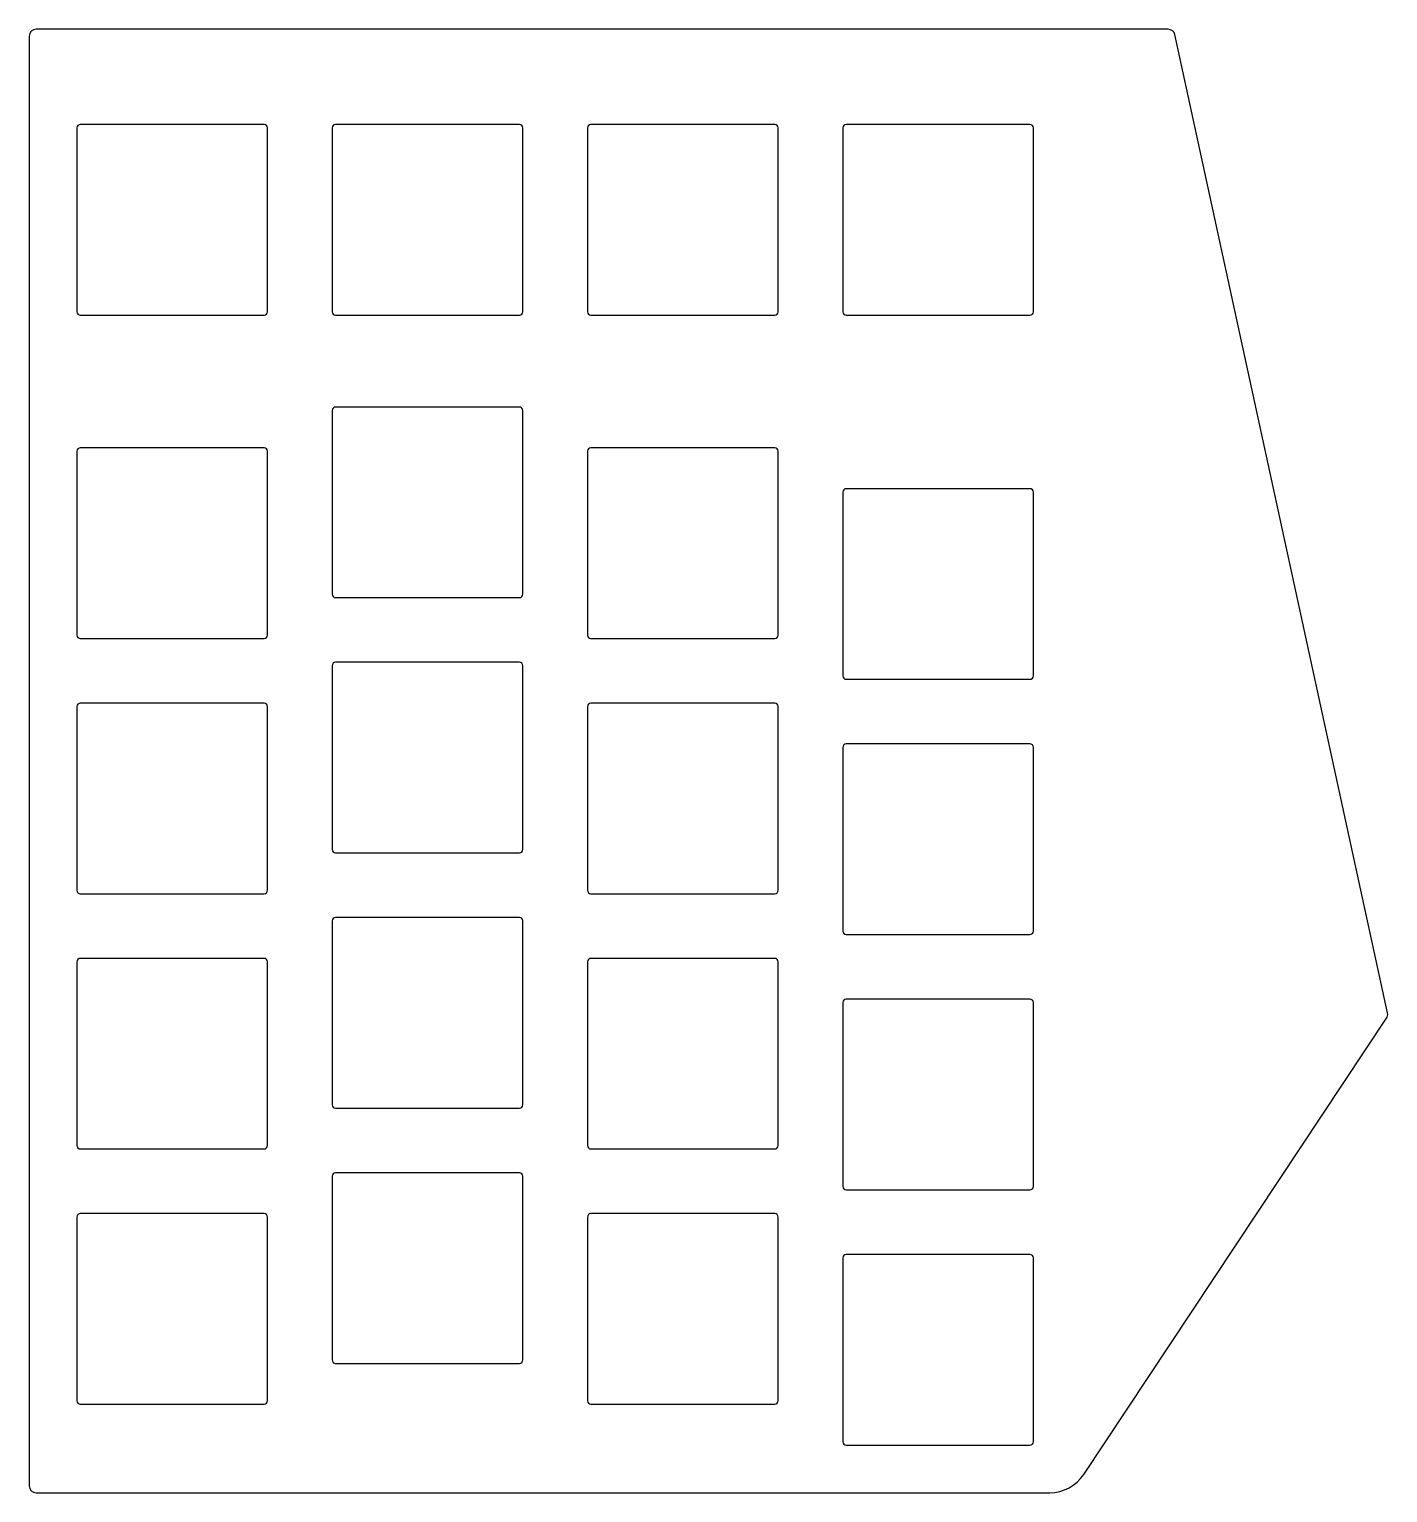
# Model space of a CAD drawing. Extents: x 10 to 110, y 6 to 114.
import ezdxf

# ---------------------------------------------------------------- set-up
doc = ezdxf.new("R2010")
doc.units = 0

msp = doc.modelspace()

# ---------------------------------------------------------------- linework, layer by layer
for p, q in [((93.66, 114), (10.5, 114)), ((10, 113.5), (10, 7)), ((109.77, 41.74), (94.15, 113.61)), ((13.5, 106.75), (13.5, 93.25)), ((27.25, 107), (13.75, 107)), ((27.5, 93.25), (27.5, 106.75)), ((32.25, 106.75), (32.25, 93.25)), ((46, 107), (32.5, 107)), ((46.25, 93.25), (46.25, 106.75)), ((51, 106.75), (51, 93.25)), ((64.75, 107), (51.25, 107)), ((65, 93.25), (65, 106.75)), ((69.75, 106.75), (69.75, 93.25)), ((83.5, 107), (70, 107)), ((83.75, 93.25), (83.75, 106.75)), ((13.75, 93), (27.25, 93)), ((32.5, 93), (46, 93)), ((51.25, 93), (64.75, 93)), ((70, 93), (83.5, 93)), ((32.25, 86), (32.25, 72.5)), ((46, 86.25), (32.5, 86.25)), ((46.25, 72.5), (46.25, 86)), ((13.5, 83), (13.5, 69.5)), ((27.25, 83.25), (13.75, 83.25)), ((27.5, 69.5), (27.5, 83)), ((51, 83), (51, 69.5)), ((64.75, 83.25), (51.25, 83.25)), ((65, 69.5), (65, 83)), ((69.75, 80), (69.75, 66.5)), ((83.5, 80.25), (70, 80.25)), ((83.75, 66.5), (83.75, 80)), ((32.5, 72.25), (46, 72.25)), ((13.75, 69.25), (27.25, 69.25)), ((51.25, 69.25), (64.75, 69.25)), ((32.25, 67.25), (32.25, 53.75)), ((46, 67.5), (32.5, 67.5)), ((46.25, 53.75), (46.25, 67.25)), ((70, 66.25), (83.5, 66.25)), ((27.25, 64.5), (13.75, 64.5)), ((64.75, 64.5), (51.25, 64.5)), ((13.5, 64.25), (13.5, 50.75)), ((27.5, 50.75), (27.5, 64.25)), ((51, 64.25), (51, 50.75)), ((65, 50.75), (65, 64.25)), ((83.5, 61.5), (70, 61.5)), ((69.75, 61.25), (69.75, 47.75)), ((83.75, 47.75), (83.75, 61.25)), ((32.5, 53.5), (46, 53.5)), ((13.75, 50.5), (27.25, 50.5)), ((51.25, 50.5), (64.75, 50.5)), ((32.25, 48.5), (32.25, 35)), ((46, 48.75), (32.5, 48.75)), ((46.25, 35), (46.25, 48.5)), ((70, 47.5), (83.5, 47.5)), ((13.5, 45.5), (13.5, 32)), ((27.25, 45.75), (13.75, 45.75)), ((27.5, 32), (27.5, 45.5)), ((51, 45.5), (51, 32)), ((64.75, 45.75), (51.25, 45.75)), ((65, 32), (65, 45.5)), ((69.75, 42.5), (69.75, 29)), ((83.5, 42.75), (70, 42.75)), ((83.75, 29), (83.75, 42.5)), ((87.45, 7.84), (109.69, 41.35)), ((32.5, 34.75), (46, 34.75)), ((13.75, 31.75), (27.25, 31.75)), ((51.25, 31.75), (64.75, 31.75)), ((32.25, 29.75), (32.25, 16.25)), ((46, 30), (32.5, 30)), ((46.25, 16.25), (46.25, 29.75)), ((70, 28.75), (83.5, 28.75)), ((27.25, 27), (13.75, 27)), ((64.75, 27), (51.25, 27)), ((13.5, 26.75), (13.5, 13.25)), ((27.5, 13.25), (27.5, 26.75)), ((51, 26.75), (51, 13.25)), ((65, 13.25), (65, 26.75)), ((69.75, 23.75), (69.75, 10.25)), ((83.5, 24), (70, 24)), ((83.75, 10.25), (83.75, 23.75)), ((32.5, 16), (46, 16)), ((13.75, 13), (27.25, 13)), ((51.25, 13), (64.75, 13)), ((70, 10), (83.5, 10)), ((10.5, 6.5), (84.95, 6.5))]:
    msp.add_line(p, q)
for centre, radius, start, end in [((10.5, 113.5), 0.5, 90, 180), ((93.66, 113.5), 0.5, 12.2598, 90), ((13.75, 106.75), 0.25, 90, 180), ((27.25, 106.75), 0.25, 0, 90), ((32.5, 106.75), 0.25, 90, 180), ((46, 106.75), 0.25, 0, 90), ((51.25, 106.75), 0.25, 90, 180), ((64.75, 106.75), 0.25, 0, 90), ((70, 106.75), 0.25, 90, 180), ((83.5, 106.75), 0.25, 0, 90), ((13.75, 93.25), 0.25, 180, 270), ((27.25, 93.25), 0.25, 270, 0), ((32.5, 93.25), 0.25, 180, 270), ((46, 93.25), 0.25, 270, 0), ((51.25, 93.25), 0.25, 180, 270), ((64.75, 93.25), 0.25, 270, 0), ((70, 93.25), 0.25, 180, 270), ((83.5, 93.25), 0.25, 270, 0), ((32.5, 86), 0.25, 90, 180), ((46, 86), 0.25, 0, 90), ((13.75, 83), 0.25, 90, 180), ((27.25, 83), 0.25, 0, 90), ((51.25, 83), 0.25, 90, 180), ((64.75, 83), 0.25, 0, 90), ((70, 80), 0.25, 90, 180), ((83.5, 80), 0.25, 0, 90), ((32.5, 72.5), 0.25, 180, 270), ((46, 72.5), 0.25, 270, 0), ((13.75, 69.5), 0.25, 180, 270), ((27.25, 69.5), 0.25, 270, 0), ((51.25, 69.5), 0.25, 180, 270), ((64.75, 69.5), 0.25, 270, 0), ((32.5, 67.25), 0.25, 90, 180), ((46, 67.25), 0.25, 0, 90), ((70, 66.5), 0.25, 180, 270), ((83.5, 66.5), 0.25, 270, 0), ((13.75, 64.25), 0.25, 90, 180), ((27.25, 64.25), 0.25, 0, 90), ((51.25, 64.25), 0.25, 90, 180), ((64.75, 64.25), 0.25, 0, 90), ((70, 61.25), 0.25, 90, 180), ((83.5, 61.25), 0.25, 0, 90), ((32.5, 53.75), 0.25, 180, 270), ((46, 53.75), 0.25, 270, 0), ((13.75, 50.75), 0.25, 180, 270), ((27.25, 50.75), 0.25, 270, 0), ((51.25, 50.75), 0.25, 180, 270), ((64.75, 50.75), 0.25, 270, 0), ((32.5, 48.5), 0.25, 90, 180), ((46, 48.5), 0.25, 0, 90), ((70, 47.75), 0.25, 180, 270), ((83.5, 47.75), 0.25, 270, 0), ((13.75, 45.5), 0.25, 90, 180), ((27.25, 45.5), 0.25, 0, 90), ((51.25, 45.5), 0.25, 90, 180), ((64.75, 45.5), 0.25, 0, 90), ((70, 42.5), 0.25, 90, 180), ((83.5, 42.5), 0.25, 0, 90), ((109.28, 41.63), 0.5, 326.4195, 12.2598), ((32.5, 35), 0.25, 180, 270), ((46, 35), 0.25, 270, 0), ((13.75, 32), 0.25, 180, 270), ((27.25, 32), 0.25, 270, 0), ((51.25, 32), 0.25, 180, 270), ((64.75, 32), 0.25, 270, 0), ((32.5, 29.75), 0.25, 90, 180), ((46, 29.75), 0.25, 0, 90), ((70, 29), 0.25, 180, 270), ((83.5, 29), 0.25, 270, 0), ((13.75, 26.75), 0.25, 90, 180), ((27.25, 26.75), 0.25, 0, 90), ((51.25, 26.75), 0.25, 90, 180), ((64.75, 26.75), 0.25, 0, 90), ((70, 23.75), 0.25, 90, 180), ((83.5, 23.75), 0.25, 0, 90), ((32.5, 16.25), 0.25, 180, 270), ((46, 16.25), 0.25, 270, 0), ((13.75, 13.25), 0.25, 180, 270), ((27.25, 13.25), 0.25, 270, 0), ((51.25, 13.25), 0.25, 180, 270), ((64.75, 13.25), 0.25, 270, 0), ((70, 10.25), 0.25, 180, 270), ((83.5, 10.25), 0.25, 270, 0), ((84.95, 9.5), 3, 270, 326.4195), ((10.5, 7), 0.5, 180, 270)]:
    msp.add_arc(centre, radius, start, end)

doc.saveas('drawing.dxf')
